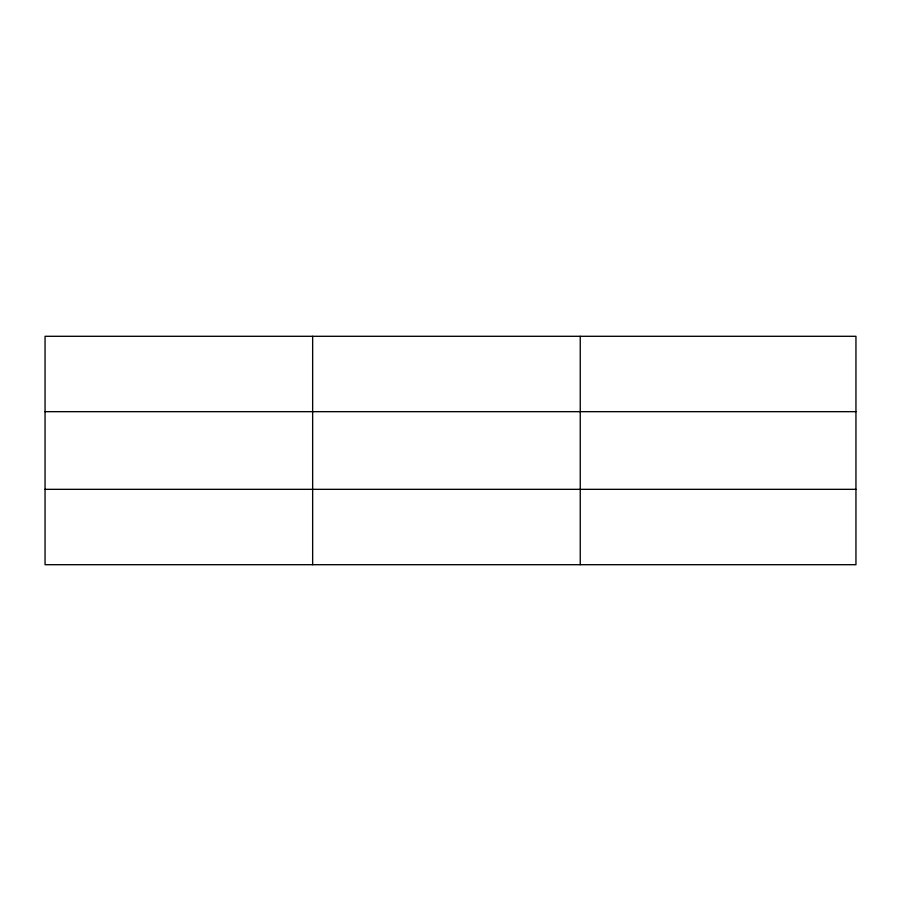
<?xml version="1.0" encoding="UTF-8"?>
<svg xmlns="http://www.w3.org/2000/svg" width="901" height="901" viewBox="0 0 901 901"><rect width="100%" height="100%" fill="white"/><g stroke="black" fill="none" stroke-linecap="round" stroke-linejoin="round"><path stroke-width="1.35" d="M312.647 564.702L312.647 336.298M580.244 564.702L580.244 336.298M855.95 411.667L855.95 336.298L45.05 336.298L45.05 564.702L855.95 564.702L855.95 411.667L45.05 411.667M45.05 489.333L855.95 489.333"/></g></svg>
